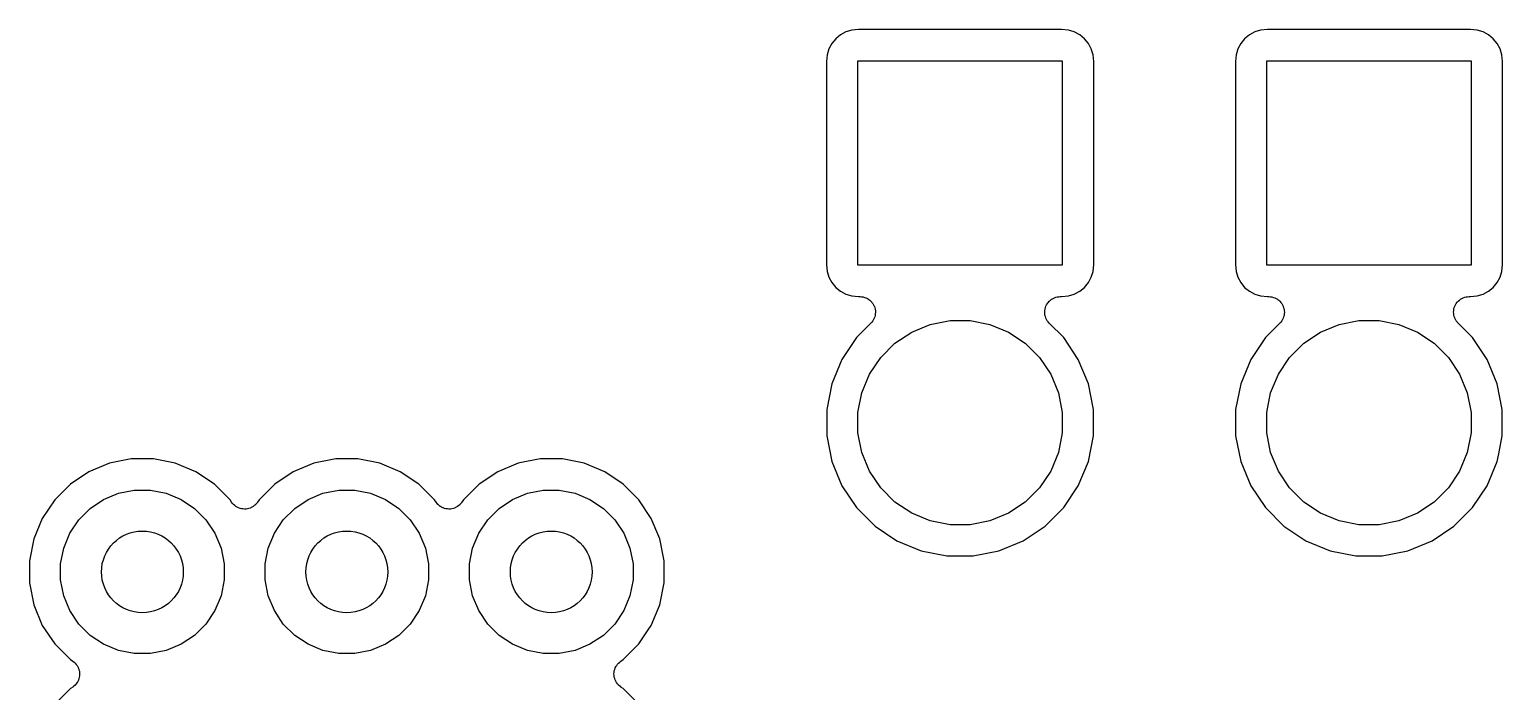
# Model space of a CAD drawing. Extents: x 0.48 to 2.43, y -7.79 to -4.85.
# Drawn here: x 0.6948 to 0.9785, y -7.6057 to -7.4782 of the extents above; entities that cross this region are included whole.
import ezdxf

# ---------------------------------------------------------------- set-up
doc = ezdxf.new("R2010")
doc.units = 0
doc.header["$MEASUREMENT"] = 0
doc.layers.add('BLACK', color=7, linetype='CONTINUOUS')

msp = doc.modelspace()

# ---------------------------------------------------------------- linework, layer by layer
at = {"layer": 'BLACK', "linetype": 'CONTINUOUS'}
for p, q in [((0.854478, -7.47821), (0.853154, -7.47834)), ((0.893553, -7.47821), (0.854478, -7.47821)), ((0.894877, -7.47834), (0.893553, -7.47821)), ((0.933218, -7.47821), (0.931895, -7.47834)), ((0.972294, -7.47821), (0.933218, -7.47821)), ((0.973617, -7.47834), (0.972294, -7.47821)), ((0.849318, -7.4809), (0.848761, -7.48194)), ((0.850068, -7.47999), (0.849318, -7.4809)), ((0.850981, -7.47924), (0.850068, -7.47999)), ((0.852023, -7.47868), (0.850981, -7.47924)), ((0.853154, -7.47834), (0.852023, -7.47868)), ((0.896008, -7.47868), (0.894877, -7.47834)), ((0.89705, -7.47924), (0.896008, -7.47868)), ((0.897964, -7.47999), (0.89705, -7.47924)), ((0.898714, -7.4809), (0.897964, -7.47999)), ((0.899271, -7.48194), (0.898714, -7.4809)), ((0.928058, -7.4809), (0.927501, -7.48194)), ((0.928808, -7.47999), (0.928058, -7.4809)), ((0.929721, -7.47924), (0.928808, -7.47999)), ((0.930764, -7.47868), (0.929721, -7.47924)), ((0.931895, -7.47834), (0.930764, -7.47868)), ((0.974748, -7.47868), (0.973617, -7.47834)), ((0.97579, -7.47924), (0.974748, -7.47868)), ((0.976704, -7.47999), (0.97579, -7.47924)), ((0.977454, -7.4809), (0.976704, -7.47999)), ((0.978011, -7.48194), (0.977454, -7.4809)), ((0.848418, -7.48308), (0.848287, -7.4844)), ((0.848761, -7.48194), (0.848418, -7.48308)), ((0.899614, -7.48308), (0.899271, -7.48194)), ((0.899744, -7.4844), (0.899614, -7.48308)), ((0.927158, -7.48308), (0.927027, -7.4844)), ((0.927501, -7.48194), (0.927158, -7.48308)), ((0.978354, -7.48308), (0.978011, -7.48194)), ((0.978484, -7.4844), (0.978354, -7.48308)), ((0.848287, -7.4844), (0.848287, -7.52347)), ((0.854331, -7.52362), (0.854331, -7.48425)), ((0.854331, -7.48425), (0.893701, -7.48425)), ((0.893701, -7.48425), (0.893701, -7.52362)), ((0.899744, -7.52347), (0.899744, -7.4844)), ((0.927027, -7.4844), (0.927027, -7.52347)), ((0.933071, -7.52362), (0.933071, -7.48425)), ((0.933071, -7.48425), (0.972441, -7.48425)), ((0.972441, -7.48425), (0.972441, -7.52362)), ((0.978484, -7.52347), (0.978484, -7.4844)), ((0.848287, -7.52347), (0.848418, -7.5248)), ((0.893701, -7.52362), (0.854331, -7.52362)), ((0.899614, -7.5248), (0.899744, -7.52347)), ((0.927027, -7.52347), (0.927158, -7.5248)), ((0.972441, -7.52362), (0.933071, -7.52362)), ((0.978354, -7.5248), (0.978484, -7.52347)), ((0.848418, -7.5248), (0.848761, -7.52593)), ((0.848761, -7.52593), (0.849318, -7.52697)), ((0.898714, -7.52697), (0.899271, -7.52593)), ((0.899271, -7.52593), (0.899614, -7.5248)), ((0.927158, -7.5248), (0.927501, -7.52593)), ((0.927501, -7.52593), (0.928058, -7.52697)), ((0.977454, -7.52697), (0.978011, -7.52593)), ((0.978011, -7.52593), (0.978354, -7.5248)), ((0.849318, -7.52697), (0.850068, -7.52789)), ((0.850068, -7.52789), (0.850981, -7.52864)), ((0.850981, -7.52864), (0.852023, -7.52919)), ((0.852023, -7.52919), (0.853154, -7.52954)), ((0.894877, -7.52954), (0.896008, -7.52919)), ((0.896008, -7.52919), (0.89705, -7.52864)), ((0.89705, -7.52864), (0.897964, -7.52789)), ((0.897964, -7.52789), (0.898714, -7.52697)), ((0.928058, -7.52697), (0.928808, -7.52789)), ((0.928808, -7.52789), (0.929721, -7.52864)), ((0.929721, -7.52864), (0.930764, -7.52919)), ((0.930764, -7.52919), (0.931895, -7.52954)), ((0.973617, -7.52954), (0.974748, -7.52919)), ((0.974748, -7.52919), (0.97579, -7.52864)), ((0.97579, -7.52864), (0.976704, -7.52789)), ((0.976704, -7.52789), (0.977454, -7.52697)), ((0.853154, -7.52954), (0.854478, -7.52967)), ((0.854478, -7.52967), (0.85472, -7.52967)), ((0.85472, -7.52967), (0.854751, -7.52967)), ((0.854751, -7.52967), (0.854752, -7.52967)), ((0.854752, -7.52967), (0.854752, -7.52967)), ((0.854752, -7.52967), (0.854762, -7.52967)), ((0.854762, -7.52967), (0.855054, -7.5297)), ((0.855054, -7.5297), (0.855334, -7.52973)), ((0.855334, -7.52973), (0.855339, -7.52973)), ((0.855339, -7.52973), (0.855344, -7.52973)), ((0.855344, -7.52973), (0.855623, -7.52982)), ((0.855623, -7.52982), (0.855893, -7.5299)), ((0.855893, -7.5299), (0.855897, -7.52991)), ((0.855897, -7.52991), (0.855902, -7.52991)), ((0.855902, -7.52991), (0.856156, -7.53005)), ((0.856156, -7.53005), (0.856407, -7.53018)), ((0.856407, -7.53018), (0.856411, -7.53019)), ((0.856411, -7.53019), (0.856415, -7.53019)), ((0.856415, -7.53019), (0.85663, -7.53037)), ((0.85663, -7.53037), (0.856857, -7.53056)), ((0.856857, -7.53056), (0.85686, -7.53056)), ((0.85686, -7.53056), (0.856864, -7.53057)), ((0.856864, -7.53057), (0.857038, -7.53078)), ((0.857038, -7.53078), (0.857225, -7.53101)), ((0.857225, -7.53101), (0.857228, -7.53102)), ((0.857228, -7.53102), (0.857231, -7.53102)), ((0.857231, -7.53102), (0.857357, -7.53127)), ((0.857357, -7.53127), (0.857498, -7.53153)), ((0.857498, -7.53153), (0.8575, -7.53154)), ((0.8575, -7.53154), (0.857502, -7.53154)), ((0.857502, -7.53154), (0.857578, -7.5318)), ((0.857578, -7.5318), (0.857665, -7.53209)), ((0.857665, -7.53209), (0.857666, -7.5321)), ((0.857666, -7.5321), (0.857667, -7.5321)), ((0.857667, -7.5321), (0.857693, -7.53238)), ((0.890342, -7.53235), (0.890372, -7.53206)), ((0.890372, -7.53206), (0.890374, -7.53206)), ((0.890374, -7.53205), (0.890458, -7.53179)), ((0.890374, -7.53206), (0.890374, -7.53205)), ((0.890458, -7.53179), (0.890545, -7.5315)), ((0.890545, -7.5315), (0.890548, -7.5315)), ((0.890548, -7.5315), (0.89055, -7.53149)), ((0.89055, -7.53149), (0.890688, -7.53124)), ((0.890688, -7.53124), (0.890824, -7.53099)), ((0.890824, -7.53099), (0.890827, -7.53098)), ((0.890827, -7.53098), (0.89083, -7.53098)), ((0.89083, -7.53098), (0.891013, -7.53076)), ((0.891013, -7.53076), (0.891197, -7.53054)), ((0.891197, -7.53054), (0.891201, -7.53053)), ((0.891201, -7.53053), (0.891205, -7.53053)), ((0.891205, -7.53053), (0.891434, -7.53034)), ((0.891434, -7.53034), (0.891651, -7.53017)), ((0.891651, -7.53017), (0.891655, -7.53016)), ((0.891655, -7.53016), (0.89166, -7.53016)), ((0.89166, -7.53016), (0.891919, -7.53002)), ((0.891919, -7.53002), (0.892168, -7.52989)), ((0.892168, -7.52989), (0.892173, -7.52989)), ((0.892173, -7.52989), (0.892178, -7.52989)), ((0.892178, -7.52989), (0.892456, -7.5298)), ((0.892456, -7.5298), (0.892728, -7.52972)), ((0.892728, -7.52972), (0.892734, -7.52972)), ((0.892734, -7.52972), (0.892739, -7.52972)), ((0.892739, -7.52972), (0.893021, -7.52969)), ((0.893021, -7.52969), (0.893311, -7.52967)), ((0.893311, -7.52967), (0.893553, -7.52967)), ((0.893553, -7.52967), (0.894877, -7.52954)), ((0.931895, -7.52954), (0.933218, -7.52967)), ((0.933218, -7.52967), (0.933461, -7.52967)), ((0.933461, -7.52967), (0.933492, -7.52967)), ((0.933492, -7.52967), (0.933492, -7.52967)), ((0.933492, -7.52967), (0.933493, -7.52967)), ((0.933493, -7.52967), (0.933502, -7.52967)), ((0.933502, -7.52967), (0.933794, -7.5297)), ((0.933794, -7.5297), (0.934074, -7.52973)), ((0.934074, -7.52973), (0.934079, -7.52973)), ((0.934079, -7.52973), (0.934084, -7.52973)), ((0.934084, -7.52973), (0.934363, -7.52982)), ((0.934363, -7.52982), (0.934633, -7.5299)), ((0.934633, -7.5299), (0.934637, -7.52991)), ((0.934637, -7.52991), (0.934642, -7.52991)), ((0.934642, -7.52991), (0.934896, -7.53005)), ((0.934896, -7.53005), (0.935147, -7.53018)), ((0.935147, -7.53018), (0.935151, -7.53019)), ((0.935151, -7.53019), (0.935155, -7.53019)), ((0.935155, -7.53019), (0.93537, -7.53037)), ((0.93537, -7.53037), (0.935597, -7.53056)), ((0.935597, -7.53056), (0.9356, -7.53056)), ((0.9356, -7.53056), (0.935604, -7.53057)), ((0.935604, -7.53057), (0.935778, -7.53078)), ((0.935778, -7.53078), (0.935965, -7.53101)), ((0.935965, -7.53101), (0.935968, -7.53102)), ((0.935968, -7.53102), (0.935971, -7.53102)), ((0.935971, -7.53102), (0.936098, -7.53127)), ((0.936098, -7.53127), (0.936238, -7.53153)), ((0.936238, -7.53153), (0.93624, -7.53154)), ((0.93624, -7.53154), (0.936242, -7.53154)), ((0.936242, -7.53154), (0.936318, -7.5318)), ((0.936318, -7.5318), (0.936405, -7.53209)), ((0.936405, -7.53209), (0.936406, -7.5321)), ((0.936406, -7.5321), (0.936407, -7.5321)), ((0.936407, -7.5321), (0.936433, -7.53238)), ((0.969082, -7.53235), (0.969112, -7.53206)), ((0.969112, -7.53206), (0.969114, -7.53206)), ((0.969114, -7.53206), (0.969115, -7.53205)), ((0.969115, -7.53205), (0.969198, -7.53179)), ((0.969198, -7.53179), (0.969286, -7.5315)), ((0.969286, -7.5315), (0.969288, -7.5315)), ((0.969288, -7.5315), (0.96929, -7.53149)), ((0.96929, -7.53149), (0.969428, -7.53124)), ((0.969428, -7.53124), (0.969564, -7.53099)), ((0.969564, -7.53099), (0.969568, -7.53098)), ((0.969568, -7.53098), (0.96957, -7.53098)), ((0.96957, -7.53098), (0.969753, -7.53076)), ((0.969753, -7.53076), (0.969937, -7.53054)), ((0.969937, -7.53054), (0.969941, -7.53053)), ((0.969941, -7.53053), (0.969945, -7.53053)), ((0.969945, -7.53053), (0.970174, -7.53034)), ((0.970174, -7.53034), (0.970391, -7.53017)), ((0.970391, -7.53017), (0.970396, -7.53016)), ((0.970396, -7.53016), (0.9704, -7.53016)), ((0.9704, -7.53016), (0.970659, -7.53002)), ((0.970659, -7.53002), (0.970908, -7.52989)), ((0.970908, -7.52989), (0.970913, -7.52989)), ((0.970913, -7.52989), (0.970918, -7.52989)), ((0.970918, -7.52989), (0.971196, -7.5298)), ((0.971196, -7.5298), (0.971469, -7.52972)), ((0.971469, -7.52972), (0.971474, -7.52972)), ((0.971474, -7.52972), (0.971479, -7.52972)), ((0.971479, -7.52972), (0.971761, -7.52969)), ((0.971761, -7.52969), (0.972051, -7.52967)), ((0.972051, -7.52967), (0.972294, -7.52967)), ((0.972294, -7.52967), (0.973617, -7.52954)), ((0.856842, -7.53479), (0.854065, -7.53756)), ((0.857027, -7.53456), (0.856842, -7.53479)), ((0.857208, -7.53434), (0.857027, -7.53456)), ((0.85721, -7.53434), (0.857208, -7.53434)), ((0.857213, -7.53433), (0.85721, -7.53434)), ((0.857349, -7.53408), (0.857213, -7.53433)), ((0.857486, -7.53383), (0.857349, -7.53408)), ((0.857488, -7.53382), (0.857486, -7.53383)), ((0.85749, -7.53382), (0.857488, -7.53382)), ((0.857574, -7.53354), (0.85749, -7.53382)), ((0.857659, -7.53327), (0.857574, -7.53354)), ((0.85766, -7.53326), (0.857659, -7.53327)), ((0.857661, -7.53326), (0.85766, -7.53326)), ((0.857691, -7.53297), (0.857661, -7.53326)), ((0.85772, -7.53269), (0.857691, -7.53297)), ((0.857693, -7.53238), (0.85772, -7.53268)), ((0.85772, -7.53268), (0.85772, -7.53268)), ((0.85772, -7.53268), (0.85772, -7.53269)), ((0.868274, -7.53501), (0.872077, -7.53425)), ((0.872077, -7.53425), (0.875955, -7.53425)), ((0.875955, -7.53425), (0.879758, -7.53501)), ((0.890311, -7.53263), (0.890342, -7.53235)), ((0.890312, -7.53264), (0.890311, -7.53263)), ((0.890336, -7.53292), (0.890311, -7.53264)), ((0.890311, -7.53264), (0.890312, -7.53264)), ((0.890362, -7.53322), (0.890336, -7.53292)), ((0.890364, -7.53322), (0.890362, -7.53322)), ((0.890364, -7.53323), (0.890364, -7.53322)), ((0.890444, -7.5335), (0.890364, -7.53323)), ((0.890526, -7.53378), (0.890444, -7.5335)), ((0.890528, -7.53378), (0.890526, -7.53378)), ((0.89053, -7.53379), (0.890528, -7.53378)), ((0.890661, -7.53404), (0.89053, -7.53379)), ((0.890795, -7.5343), (0.890661, -7.53404)), ((0.890798, -7.5343), (0.890795, -7.5343)), ((0.890801, -7.53431), (0.890798, -7.5343)), ((0.890976, -7.53453), (0.890801, -7.53431)), ((0.89116, -7.53476), (0.890976, -7.53453)), ((0.891167, -7.53476), (0.89116, -7.53476)), ((0.891168, -7.53476), (0.891167, -7.53476)), ((0.89119, -7.53479), (0.891168, -7.53476)), ((0.891168, -7.53476), (0.891168, -7.53476)), ((0.893967, -7.53756), (0.89119, -7.53479)), ((0.935582, -7.53479), (0.932805, -7.53756)), ((0.935767, -7.53456), (0.935582, -7.53479)), ((0.935948, -7.53434), (0.935767, -7.53456)), ((0.93595, -7.53434), (0.935948, -7.53434)), ((0.935954, -7.53433), (0.93595, -7.53434)), ((0.936089, -7.53408), (0.935954, -7.53433)), ((0.936226, -7.53383), (0.936089, -7.53408)), ((0.936228, -7.53382), (0.936226, -7.53383)), ((0.93623, -7.53382), (0.936228, -7.53382)), ((0.936314, -7.53354), (0.93623, -7.53382)), ((0.936399, -7.53327), (0.936314, -7.53354)), ((0.9364, -7.53326), (0.936399, -7.53327)), ((0.936401, -7.53326), (0.9364, -7.53326)), ((0.936431, -7.53297), (0.936401, -7.53326)), ((0.936461, -7.53269), (0.936431, -7.53297)), ((0.936433, -7.53238), (0.936461, -7.53268)), ((0.936461, -7.53268), (0.93646, -7.53268)), ((0.93646, -7.53268), (0.936461, -7.53269)), ((0.947014, -7.53501), (0.950817, -7.53425)), ((0.950817, -7.53425), (0.954695, -7.53425)), ((0.954695, -7.53425), (0.958498, -7.53501)), ((0.969051, -7.53263), (0.969082, -7.53235)), ((0.969052, -7.53264), (0.969051, -7.53263)), ((0.969076, -7.53292), (0.969051, -7.53264)), ((0.969051, -7.53264), (0.969052, -7.53264)), ((0.969102, -7.53322), (0.969076, -7.53292)), ((0.969104, -7.53322), (0.969102, -7.53322)), ((0.969104, -7.53323), (0.969104, -7.53322)), ((0.969184, -7.5335), (0.969104, -7.53323)), ((0.969266, -7.53378), (0.969184, -7.5335)), ((0.969268, -7.53378), (0.969266, -7.53378)), ((0.96927, -7.53379), (0.969268, -7.53378)), ((0.969401, -7.53404), (0.96927, -7.53379)), ((0.969535, -7.5343), (0.969401, -7.53404)), ((0.969539, -7.5343), (0.969535, -7.5343)), ((0.969541, -7.53431), (0.969539, -7.5343)), ((0.969716, -7.53453), (0.969541, -7.53431)), ((0.9699, -7.53476), (0.969716, -7.53453)), ((0.969908, -7.53476), (0.9699, -7.53476)), ((0.96993, -7.53479), (0.969908, -7.53476)), ((0.969908, -7.53476), (0.969908, -7.53476)), ((0.969908, -7.53476), (0.969908, -7.53476)), ((0.972707, -7.53756), (0.96993, -7.53479)), ((0.854065, -7.53756), (0.851254, -7.54177)), ((0.861467, -7.53865), (0.864691, -7.53649)), ((0.864691, -7.53649), (0.868274, -7.53501)), ((0.879758, -7.53501), (0.88334, -7.53649)), ((0.88334, -7.53649), (0.886564, -7.53865)), ((0.896778, -7.54177), (0.893967, -7.53756)), ((0.932805, -7.53756), (0.929994, -7.54177)), ((0.940207, -7.53865), (0.943432, -7.53649)), ((0.943432, -7.53649), (0.947014, -7.53501)), ((0.958498, -7.53501), (0.96208, -7.53649)), ((0.96208, -7.53649), (0.965304, -7.53865)), ((0.975518, -7.54177), (0.972707, -7.53756)), ((0.858725, -7.54139), (0.861467, -7.53865)), ((0.886564, -7.53865), (0.889306, -7.54139)), ((0.937466, -7.54139), (0.940207, -7.53865)), ((0.965304, -7.53865), (0.968046, -7.54139)), ((0.851254, -7.54177), (0.849318, -7.54644)), ((0.856571, -7.54461), (0.858725, -7.54139)), ((0.889306, -7.54139), (0.89146, -7.54461)), ((0.898714, -7.54645), (0.896778, -7.54177)), ((0.929994, -7.54177), (0.928058, -7.54644)), ((0.935311, -7.54461), (0.937466, -7.54139)), ((0.968046, -7.54139), (0.970201, -7.54461)), ((0.977454, -7.54645), (0.975518, -7.54177)), ((0.855087, -7.5482), (0.856571, -7.54461)), ((0.89146, -7.54461), (0.892944, -7.5482)), ((0.933827, -7.5482), (0.935311, -7.54461)), ((0.970201, -7.54461), (0.971684, -7.5482)), ((0.849318, -7.54644), (0.848331, -7.55141)), ((0.854331, -7.552), (0.855087, -7.5482)), ((0.892944, -7.5482), (0.893701, -7.552)), ((0.899701, -7.55141), (0.898714, -7.54645)), ((0.928058, -7.54644), (0.927071, -7.55141)), ((0.933071, -7.552), (0.933827, -7.5482)), ((0.971684, -7.5482), (0.972441, -7.552)), ((0.978441, -7.55141), (0.977454, -7.54645)), ((0.848331, -7.55141), (0.848331, -7.55647)), ((0.854331, -7.55588), (0.854331, -7.552)), ((0.893701, -7.552), (0.893701, -7.55588)), ((0.899701, -7.55647), (0.899701, -7.55141)), ((0.927071, -7.55141), (0.927071, -7.55647)), ((0.933071, -7.55588), (0.933071, -7.552)), ((0.972441, -7.552), (0.972441, -7.55588)), ((0.978441, -7.55647), (0.978441, -7.55141)), ((0.848331, -7.55647), (0.849318, -7.56143)), ((0.855087, -7.55968), (0.854331, -7.55588)), ((0.893701, -7.55588), (0.892944, -7.55968)), ((0.898714, -7.56143), (0.899701, -7.55647)), ((0.927071, -7.55647), (0.928058, -7.56143)), ((0.933827, -7.55968), (0.933071, -7.55588)), ((0.972441, -7.55588), (0.971684, -7.55968)), ((0.977744, -7.55997), (0.978441, -7.55647)), ((0.856571, -7.56326), (0.855087, -7.55968)), ((0.892944, -7.55968), (0.89146, -7.56326)), ((0.935311, -7.56326), (0.933827, -7.55968)), ((0.971684, -7.55968), (0.970201, -7.56326)), ((0.977454, -7.56143), (0.977744, -7.55997)), ((0.710192, -7.56176), (0.706234, -7.5634)), ((0.714393, -7.56093), (0.710192, -7.56176)), ((0.718677, -7.56093), (0.714393, -7.56093)), ((0.722879, -7.56176), (0.718677, -7.56093)), ((0.726837, -7.5634), (0.722879, -7.56176)), ((0.749562, -7.56176), (0.745604, -7.5634)), ((0.753764, -7.56093), (0.749562, -7.56176)), ((0.758048, -7.56093), (0.753764, -7.56093)), ((0.762249, -7.56176), (0.758048, -7.56093)), ((0.766207, -7.5634), (0.762249, -7.56176)), ((0.788932, -7.56176), (0.784974, -7.5634)), ((0.793134, -7.56093), (0.788932, -7.56176)), ((0.797418, -7.56093), (0.793134, -7.56093)), ((0.801619, -7.56176), (0.797418, -7.56093)), ((0.805577, -7.5634), (0.801619, -7.56176)), ((0.849318, -7.56143), (0.851254, -7.5661)), ((0.858725, -7.56649), (0.856571, -7.56326)), ((0.89146, -7.56326), (0.889306, -7.56649)), ((0.896778, -7.5661), (0.898714, -7.56143)), ((0.928058, -7.56143), (0.929994, -7.5661)), ((0.937466, -7.56649), (0.935311, -7.56326)), ((0.970201, -7.56326), (0.968046, -7.56649)), ((0.975518, -7.5661), (0.977454, -7.56143)), ((0.702672, -7.56578), (0.699643, -7.56881)), ((0.706234, -7.5634), (0.702672, -7.56578)), ((0.730399, -7.56578), (0.726837, -7.5634)), ((0.733428, -7.56881), (0.730399, -7.56578)), ((0.742042, -7.56578), (0.739013, -7.56881)), ((0.745604, -7.5634), (0.742042, -7.56578)), ((0.769769, -7.56578), (0.766207, -7.5634)), ((0.772798, -7.56881), (0.769769, -7.56578)), ((0.781412, -7.56578), (0.778383, -7.56881)), ((0.784974, -7.5634), (0.781412, -7.56578)), ((0.809139, -7.56578), (0.805577, -7.5634)), ((0.812168, -7.56881), (0.809139, -7.56578)), ((0.851254, -7.5661), (0.854065, -7.57031)), ((0.893967, -7.57031), (0.896778, -7.5661)), ((0.929994, -7.5661), (0.932805, -7.57031)), ((0.972707, -7.57031), (0.975518, -7.5661)), ((0.699643, -7.56881), (0.697263, -7.57238)), ((0.706497, -7.57044), (0.709076, -7.56872)), ((0.709076, -7.56872), (0.711942, -7.56753)), ((0.711942, -7.56753), (0.714984, -7.56693)), ((0.714984, -7.56693), (0.718086, -7.56693)), ((0.718086, -7.56693), (0.721129, -7.56753)), ((0.721129, -7.56753), (0.723995, -7.56872)), ((0.723995, -7.56872), (0.726574, -7.57044)), ((0.733726, -7.56926), (0.733428, -7.56881)), ((0.739013, -7.56881), (0.738715, -7.56926)), ((0.745867, -7.57044), (0.748446, -7.56872)), ((0.748446, -7.56872), (0.751312, -7.56753)), ((0.751312, -7.56753), (0.754354, -7.56693)), ((0.754354, -7.56693), (0.757457, -7.56693)), ((0.757457, -7.56693), (0.760499, -7.56753)), ((0.760499, -7.56753), (0.763365, -7.56872)), ((0.763365, -7.56872), (0.765944, -7.57044)), ((0.773096, -7.56926), (0.772798, -7.56881)), ((0.778383, -7.56881), (0.778085, -7.56926)), ((0.785237, -7.57044), (0.787816, -7.56872)), ((0.787816, -7.56872), (0.790682, -7.56753)), ((0.790682, -7.56753), (0.793725, -7.56693)), ((0.793725, -7.56693), (0.796827, -7.56693)), ((0.796827, -7.56693), (0.799869, -7.56753)), ((0.799869, -7.56753), (0.802735, -7.56872)), ((0.802735, -7.56872), (0.805314, -7.57044)), ((0.814548, -7.57238), (0.812168, -7.56881)), ((0.861467, -7.56923), (0.858725, -7.56649)), ((0.889306, -7.56649), (0.886564, -7.56923)), ((0.940207, -7.56923), (0.937466, -7.56649)), ((0.968046, -7.56649), (0.965304, -7.56923)), ((0.704303, -7.57264), (0.706497, -7.57044)), ((0.726574, -7.57044), (0.728768, -7.57264)), ((0.733906, -7.56948), (0.733726, -7.56926)), ((0.734086, -7.5697), (0.733906, -7.56948)), ((0.734092, -7.56971), (0.734086, -7.5697)), ((0.734097, -7.56971), (0.734092, -7.56971)), ((0.734315, -7.56989), (0.734097, -7.56971)), ((0.734536, -7.57008), (0.734315, -7.56989)), ((0.734543, -7.57008), (0.734536, -7.57008)), ((0.734549, -7.57008), (0.734543, -7.57008)), ((0.734799, -7.57022), (0.734549, -7.57008)), ((0.735051, -7.57036), (0.734799, -7.57022)), ((0.735058, -7.57036), (0.735051, -7.57036)), ((0.735065, -7.57036), (0.735058, -7.57036)), ((0.735337, -7.57044), (0.735065, -7.57036)), ((0.73561, -7.57053), (0.735337, -7.57044)), ((0.735617, -7.57053), (0.73561, -7.57053)), ((0.735625, -7.57053), (0.735617, -7.57053)), ((0.735907, -7.57056), (0.735625, -7.57053)), ((0.736192, -7.57059), (0.735907, -7.57056)), ((0.736199, -7.57059), (0.736192, -7.57059)), ((0.736207, -7.57059), (0.736199, -7.57059)), ((0.736491, -7.57057), (0.736207, -7.57059)), ((0.736775, -7.57054), (0.736491, -7.57057)), ((0.736783, -7.57054), (0.736775, -7.57054)), ((0.73679, -7.57054), (0.736783, -7.57054)), ((0.737061, -7.57046), (0.73679, -7.57054)), ((0.737337, -7.57038), (0.737061, -7.57046)), ((0.737344, -7.57037), (0.737337, -7.57038)), ((0.737352, -7.57037), (0.737344, -7.57037)), ((0.737601, -7.57024), (0.737352, -7.57037)), ((0.737857, -7.57011), (0.737601, -7.57024)), ((0.737863, -7.5701), (0.737857, -7.57011)), ((0.73787, -7.5701), (0.737863, -7.5701)), ((0.738086, -7.56992), (0.73787, -7.5701)), ((0.738314, -7.56974), (0.738086, -7.56992)), ((0.738319, -7.56974), (0.738314, -7.56974)), ((0.738325, -7.56973), (0.738319, -7.56974)), ((0.738501, -7.56952), (0.738325, -7.56973)), ((0.738691, -7.56929), (0.738501, -7.56952)), ((0.7387, -7.56928), (0.738691, -7.56929)), ((0.738715, -7.56926), (0.7387, -7.56928)), ((0.7387, -7.56928), (0.7387, -7.56928)), ((0.7387, -7.56928), (0.7387, -7.56928)), ((0.743673, -7.57264), (0.745867, -7.57044)), ((0.765944, -7.57044), (0.768138, -7.57264)), ((0.773276, -7.56948), (0.773096, -7.56926)), ((0.773456, -7.5697), (0.773276, -7.56948)), ((0.773462, -7.56971), (0.773456, -7.5697)), ((0.773467, -7.56971), (0.773462, -7.56971)), ((0.773685, -7.56989), (0.773467, -7.56971)), ((0.773906, -7.57008), (0.773685, -7.56989)), ((0.773914, -7.57008), (0.773906, -7.57008)), ((0.77392, -7.57008), (0.773914, -7.57008)), ((0.774169, -7.57022), (0.77392, -7.57008)), ((0.774421, -7.57036), (0.774169, -7.57022)), ((0.774428, -7.57036), (0.774421, -7.57036)), ((0.774435, -7.57036), (0.774428, -7.57036)), ((0.774707, -7.57044), (0.774435, -7.57036)), ((0.77498, -7.57053), (0.774707, -7.57044)), ((0.774988, -7.57053), (0.77498, -7.57053)), ((0.774995, -7.57053), (0.774988, -7.57053)), ((0.775278, -7.57056), (0.774995, -7.57053)), ((0.775562, -7.57059), (0.775278, -7.57056)), ((0.77557, -7.57059), (0.775562, -7.57059)), ((0.775577, -7.57059), (0.77557, -7.57059)), ((0.775861, -7.57057), (0.775577, -7.57059)), ((0.776145, -7.57054), (0.775861, -7.57057)), ((0.776153, -7.57054), (0.776145, -7.57054)), ((0.77616, -7.57054), (0.776153, -7.57054)), ((0.776431, -7.57046), (0.77616, -7.57054)), ((0.776707, -7.57038), (0.776431, -7.57046)), ((0.776714, -7.57037), (0.776707, -7.57038)), ((0.776722, -7.57037), (0.776714, -7.57037)), ((0.776971, -7.57024), (0.776722, -7.57037)), ((0.777227, -7.57011), (0.776971, -7.57024)), ((0.777233, -7.5701), (0.777227, -7.57011)), ((0.77724, -7.5701), (0.777233, -7.5701)), ((0.777456, -7.56992), (0.77724, -7.5701)), ((0.777684, -7.56974), (0.777456, -7.56992)), ((0.777689, -7.56974), (0.777684, -7.56974)), ((0.777695, -7.56973), (0.777689, -7.56974)), ((0.777871, -7.56952), (0.777695, -7.56973)), ((0.778061, -7.56929), (0.777871, -7.56952)), ((0.77807, -7.56928), (0.778061, -7.56929)), ((0.778085, -7.56926), (0.77807, -7.56928)), ((0.77807, -7.56928), (0.77807, -7.56928)), ((0.77807, -7.56928), (0.77807, -7.56928)), ((0.783043, -7.57264), (0.785237, -7.57044)), ((0.805314, -7.57044), (0.807508, -7.57264)), ((0.854065, -7.57031), (0.857642, -7.57389)), ((0.864691, -7.57138), (0.861467, -7.56923)), ((0.868274, -7.57287), (0.864691, -7.57138)), ((0.88334, -7.57138), (0.879758, -7.57287)), ((0.886564, -7.56923), (0.88334, -7.57138)), ((0.890389, -7.57389), (0.893967, -7.57031)), ((0.932805, -7.57031), (0.936383, -7.57389)), ((0.943432, -7.57138), (0.940207, -7.56923)), ((0.947014, -7.57287), (0.943432, -7.57138)), ((0.96208, -7.57138), (0.958498, -7.57287)), ((0.965304, -7.56923), (0.96208, -7.57138)), ((0.969129, -7.57389), (0.972707, -7.57031)), ((0.697263, -7.57238), (0.695623, -7.57633)), ((0.70258, -7.57522), (0.704303, -7.57264)), ((0.728768, -7.57264), (0.730491, -7.57522)), ((0.74195, -7.57522), (0.743673, -7.57264)), ((0.768138, -7.57264), (0.769861, -7.57522)), ((0.78132, -7.57522), (0.783043, -7.57264)), ((0.807508, -7.57264), (0.809231, -7.57522)), ((0.816188, -7.57633), (0.814548, -7.57238)), ((0.857642, -7.57389), (0.861849, -7.5767)), ((0.872077, -7.57362), (0.868274, -7.57287)), ((0.875955, -7.57362), (0.872077, -7.57362)), ((0.879758, -7.57287), (0.875955, -7.57362)), ((0.886182, -7.5767), (0.890389, -7.57389)), ((0.936383, -7.57389), (0.94059, -7.5767)), ((0.950817, -7.57362), (0.947014, -7.57287)), ((0.954695, -7.57362), (0.950817, -7.57362)), ((0.958498, -7.57287), (0.954695, -7.57362)), ((0.964922, -7.5767), (0.969129, -7.57389)), ((0.695623, -7.57633), (0.694787, -7.58054)), ((0.701393, -7.57808), (0.70258, -7.57522)), ((0.730491, -7.57522), (0.731678, -7.57808)), ((0.740763, -7.57808), (0.74195, -7.57522)), ((0.769861, -7.57522), (0.771048, -7.57808)), ((0.780133, -7.57808), (0.78132, -7.57522)), ((0.809231, -7.57522), (0.810418, -7.57808)), ((0.817024, -7.58054), (0.816188, -7.57633)), ((0.861849, -7.5767), (0.866524, -7.57864)), ((0.881508, -7.57863), (0.886182, -7.5767)), ((0.94059, -7.5767), (0.945264, -7.57864)), ((0.960248, -7.57863), (0.964922, -7.5767)), ((0.700787, -7.58113), (0.701393, -7.57808)), ((0.731678, -7.57808), (0.732283, -7.58113)), ((0.740157, -7.58113), (0.740763, -7.57808)), ((0.771048, -7.57808), (0.771654, -7.58113)), ((0.779528, -7.58113), (0.780133, -7.57808)), ((0.810418, -7.57808), (0.811024, -7.58113)), ((0.866524, -7.57864), (0.871486, -7.57962)), ((0.871486, -7.57962), (0.876545, -7.57962)), ((0.876545, -7.57962), (0.881508, -7.57863)), ((0.945264, -7.57864), (0.950226, -7.57962)), ((0.950226, -7.57962), (0.955286, -7.57962)), ((0.955286, -7.57962), (0.960248, -7.57863)), ((0.694787, -7.58054), (0.694787, -7.58482)), ((0.700787, -7.58423), (0.700787, -7.58113)), ((0.732283, -7.58113), (0.732283, -7.58423)), ((0.740157, -7.58423), (0.740157, -7.58113)), ((0.771654, -7.58113), (0.771654, -7.58423)), ((0.779528, -7.58423), (0.779528, -7.58113)), ((0.811024, -7.58113), (0.811024, -7.58423)), ((0.817024, -7.58482), (0.817024, -7.58054)), ((0.694787, -7.58482), (0.695623, -7.58902)), ((0.701393, -7.58727), (0.700787, -7.58423)), ((0.732283, -7.58423), (0.731678, -7.58727)), ((0.740763, -7.58727), (0.740157, -7.58423)), ((0.771654, -7.58423), (0.771048, -7.58727)), ((0.780133, -7.58727), (0.779528, -7.58423)), ((0.811024, -7.58423), (0.810418, -7.58727)), ((0.816188, -7.58902), (0.817024, -7.58482)), ((0.70258, -7.59014), (0.701393, -7.58727)), ((0.731678, -7.58727), (0.730491, -7.59014)), ((0.74195, -7.59014), (0.740763, -7.58727)), ((0.771048, -7.58727), (0.769861, -7.59014)), ((0.78132, -7.59014), (0.780133, -7.58727)), ((0.810418, -7.58727), (0.809231, -7.59014)), ((0.695623, -7.58902), (0.697263, -7.59298)), ((0.704303, -7.59272), (0.70258, -7.59014)), ((0.730491, -7.59014), (0.728768, -7.59272)), ((0.743673, -7.59272), (0.74195, -7.59014)), ((0.769861, -7.59014), (0.768138, -7.59272)), ((0.783043, -7.59272), (0.78132, -7.59014)), ((0.809231, -7.59014), (0.807508, -7.59272)), ((0.814549, -7.59298), (0.816188, -7.58902)), ((0.697263, -7.59298), (0.699643, -7.59654)), ((0.706497, -7.59491), (0.704303, -7.59272)), ((0.728768, -7.59272), (0.726574, -7.59491)), ((0.745867, -7.59491), (0.743673, -7.59272)), ((0.768138, -7.59272), (0.765944, -7.59491)), ((0.785237, -7.59491), (0.783043, -7.59272)), ((0.807508, -7.59272), (0.805314, -7.59491)), ((0.812168, -7.59654), (0.813952, -7.59387)), ((0.813952, -7.59387), (0.814549, -7.59298)), ((0.699643, -7.59654), (0.702672, -7.59957)), ((0.709076, -7.59663), (0.706497, -7.59491)), ((0.711942, -7.59782), (0.709076, -7.59663)), ((0.723995, -7.59663), (0.721129, -7.59782)), ((0.726574, -7.59491), (0.723995, -7.59663)), ((0.748446, -7.59663), (0.745867, -7.59491)), ((0.751312, -7.59782), (0.748446, -7.59663)), ((0.763365, -7.59663), (0.760499, -7.59782)), ((0.765944, -7.59491), (0.763365, -7.59663)), ((0.787816, -7.59663), (0.785237, -7.59491)), ((0.790682, -7.59782), (0.787816, -7.59663)), ((0.802735, -7.59663), (0.799869, -7.59782)), ((0.805314, -7.59491), (0.802735, -7.59663)), ((0.809139, -7.59957), (0.812168, -7.59654)), ((0.702672, -7.59957), (0.703118, -7.59987)), ((0.703118, -7.59987), (0.703139, -7.59988)), ((0.703139, -7.59988), (0.703139, -7.59988)), ((0.703139, -7.59988), (0.70314, -7.59988)), ((0.70314, -7.59988), (0.703152, -7.59989)), ((0.703152, -7.59989), (0.703376, -7.60008)), ((0.703376, -7.60008), (0.703589, -7.60026)), ((0.714984, -7.59843), (0.711942, -7.59782)), ((0.718086, -7.59843), (0.714984, -7.59843)), ((0.721129, -7.59782), (0.718086, -7.59843)), ((0.754354, -7.59843), (0.751312, -7.59782)), ((0.757457, -7.59843), (0.754354, -7.59843)), ((0.760499, -7.59782), (0.757457, -7.59843)), ((0.793725, -7.59843), (0.790682, -7.59782)), ((0.796827, -7.59843), (0.793725, -7.59843)), ((0.799869, -7.59782), (0.796827, -7.59843)), ((0.808063, -7.60045), (0.808241, -7.60024)), ((0.808241, -7.60024), (0.808247, -7.60023)), ((0.808247, -7.60023), (0.808252, -7.60023)), ((0.808252, -7.60023), (0.808474, -7.60005)), ((0.808474, -7.60005), (0.808693, -7.59987)), ((0.808693, -7.59987), (0.809139, -7.59957)), ((0.703589, -7.60026), (0.703594, -7.60026)), ((0.703594, -7.60026), (0.7036, -7.60027)), ((0.7036, -7.60027), (0.703782, -7.6005)), ((0.703782, -7.6005), (0.703957, -7.60071)), ((0.703957, -7.60071), (0.70396, -7.60072)), ((0.70396, -7.60072), (0.703965, -7.60073)), ((0.703965, -7.60073), (0.704097, -7.60098)), ((0.704097, -7.60098), (0.704229, -7.60123)), ((0.704229, -7.60123), (0.704232, -7.60124)), ((0.704232, -7.60124), (0.704235, -7.60125)), ((0.704235, -7.60125), (0.704315, -7.60152)), ((0.704388, -7.60297), (0.704305, -7.60324)), ((0.704315, -7.60152), (0.704396, -7.60179)), ((0.704389, -7.60297), (0.704388, -7.60297)), ((0.704391, -7.60296), (0.704389, -7.60297)), ((0.704421, -7.60267), (0.704391, -7.60296)), ((0.704396, -7.60179), (0.704397, -7.6018)), ((0.704397, -7.6018), (0.704399, -7.60181)), ((0.704399, -7.60181), (0.704424, -7.60209)), ((0.704451, -7.60239), (0.704421, -7.60267)), ((0.704424, -7.60209), (0.704451, -7.60238)), ((0.704451, -7.60238), (0.70445, -7.60238)), ((0.70445, -7.60238), (0.704451, -7.60239)), ((0.80736, -7.60233), (0.807391, -7.60205)), ((0.807361, -7.60234), (0.80736, -7.60233)), ((0.80736, -7.60235), (0.807361, -7.60234)), ((0.807387, -7.60264), (0.80736, -7.60235)), ((0.807412, -7.60292), (0.807387, -7.60264)), ((0.807391, -7.60205), (0.80742, -7.60177)), ((0.807414, -7.60292), (0.807412, -7.60292)), ((0.807415, -7.60293), (0.807414, -7.60292)), ((0.807497, -7.60321), (0.807415, -7.60293)), ((0.80742, -7.60177), (0.807422, -7.60176)), ((0.807422, -7.60176), (0.807423, -7.60175)), ((0.807423, -7.60175), (0.807508, -7.60148)), ((0.807508, -7.60148), (0.807592, -7.60121)), ((0.807592, -7.60121), (0.807595, -7.6012)), ((0.807595, -7.6012), (0.807598, -7.60119)), ((0.807598, -7.60119), (0.807735, -7.60094)), ((0.807735, -7.60094), (0.807869, -7.60069)), ((0.807869, -7.60069), (0.807874, -7.60069)), ((0.807874, -7.60069), (0.807877, -7.60068)), ((0.807877, -7.60068), (0.808063, -7.60045)), ((0.702672, -7.60515), (0.699643, -7.60818)), ((0.703118, -7.60486), (0.702672, -7.60515)), ((0.703341, -7.60467), (0.703118, -7.60486)), ((0.703559, -7.6045), (0.703341, -7.60467)), ((0.703564, -7.60449), (0.703559, -7.6045)), ((0.70357, -7.60449), (0.703564, -7.60449)), ((0.703753, -7.60426), (0.70357, -7.60449)), ((0.703934, -7.60405), (0.703753, -7.60426)), ((0.703937, -7.60404), (0.703934, -7.60405)), ((0.703942, -7.60403), (0.703937, -7.60404)), ((0.70408, -7.60378), (0.703942, -7.60403)), ((0.704213, -7.60353), (0.70408, -7.60378)), ((0.704216, -7.60352), (0.704213, -7.60353)), ((0.704219, -7.60352), (0.704216, -7.60352)), ((0.704305, -7.60324), (0.704219, -7.60352)), ((0.807576, -7.60348), (0.807497, -7.60321)), ((0.807579, -7.60349), (0.807576, -7.60348)), ((0.807582, -7.60349), (0.807579, -7.60349)), ((0.807717, -7.60375), (0.807582, -7.60349)), ((0.807846, -7.604), (0.807717, -7.60375)), ((0.80785, -7.604), (0.807846, -7.604)), ((0.807854, -7.60401), (0.80785, -7.604)), ((0.808033, -7.60423), (0.807854, -7.60401)), ((0.808211, -7.60446), (0.808033, -7.60423)), ((0.808217, -7.60446), (0.808211, -7.60446)), ((0.808222, -7.60447), (0.808217, -7.60446)), ((0.808435, -7.60464), (0.808222, -7.60447)), ((0.808659, -7.60483), (0.808435, -7.60464)), ((0.808672, -7.60484), (0.808659, -7.60483)), ((0.808693, -7.60486), (0.808672, -7.60484)), ((0.808672, -7.60484), (0.808672, -7.60484)), ((0.808672, -7.60484), (0.808672, -7.60484)), ((0.809139, -7.60515), (0.808693, -7.60486)), ((0.812168, -7.60818), (0.809139, -7.60515))]:
    msp.add_line(p, q, dxfattribs=at)
at = {"layer": 'BLACK'}
for centre in [(0.716535, -7.58268), (0.755906, -7.58268), (0.795276, -7.58268)]:
    msp.add_circle(centre, 0.007874, dxfattribs=at)

doc.saveas('drawing.dxf')
